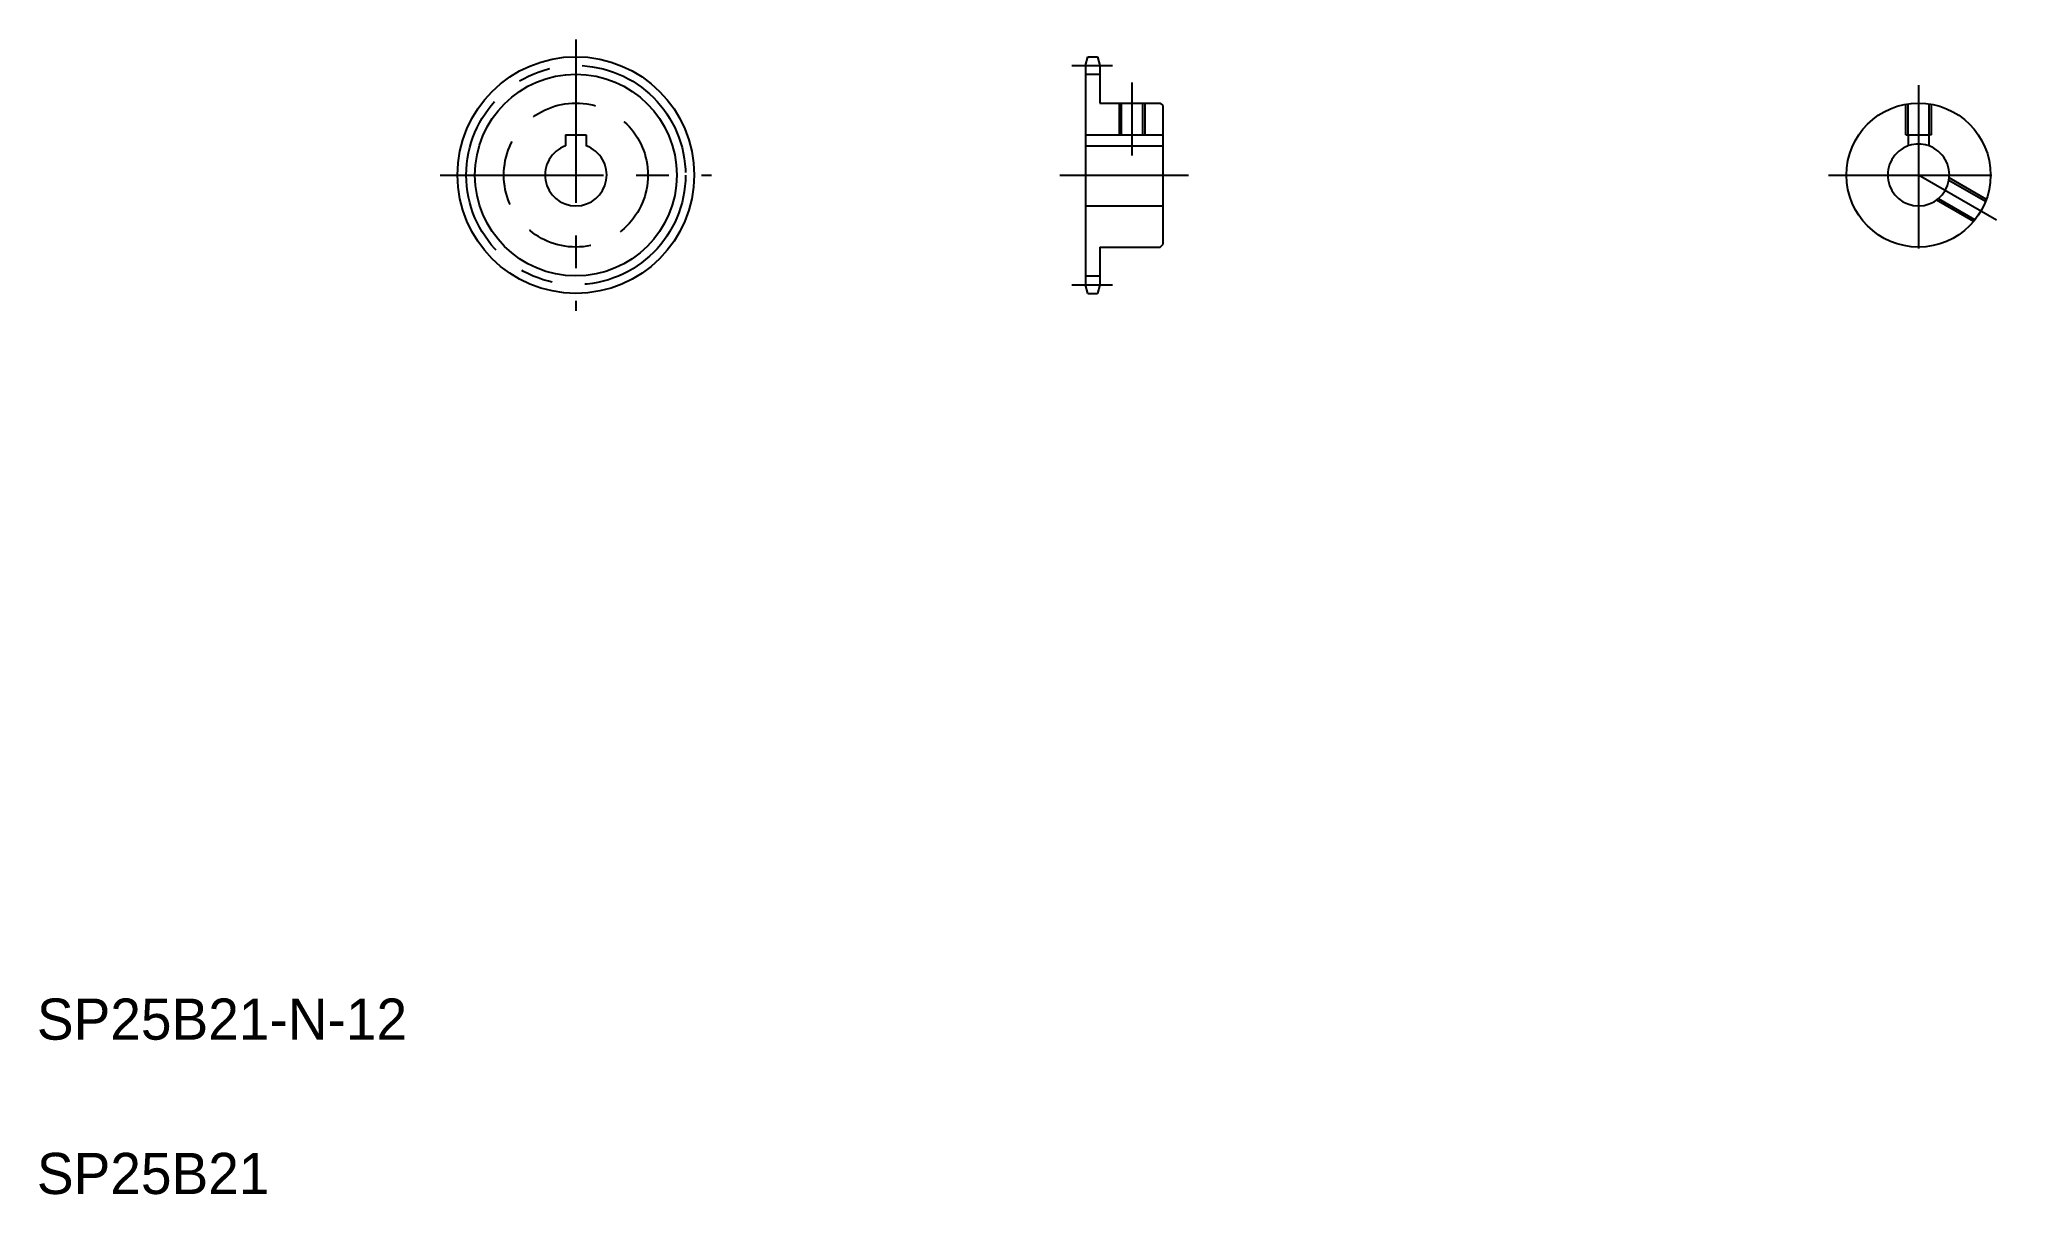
# Model space of a CAD drawing. Extents: x 20 to 403, y 20 to 244.
import ezdxf

# ---------------------------------------------------------------- set-up
doc = ezdxf.new("R2010")
doc.units = 0
doc.linetypes.add('CENTER', pattern=[50.8, 31.75, -6.35, 6.35, -6.35])
doc.linetypes.add('DASHED', pattern=[19.05, 12.7, -6.35])
doc.layers.get('0').update_dxf_attribs({"linetype": 'CONTINUOUS'})
doc.layers.add('CENTER', color=1, linetype='CENTER')

msp = doc.modelspace()

# ---------------------------------------------------------------- linework, layer by layer
at = {"color": 7, "linetype": 'CONTINUOUS'}
for p, q in [((223.82, 239.37), (224.28, 241.07)), ((223.82, 239.37), (223.82, 196.76)), ((223.82, 237.68), (226.62, 237.68)), ((224.28, 241.07), (226.17, 241.07)), ((226.17, 241.07), (226.62, 239.37)), ((226.62, 239.37), (226.62, 232.07)), ((226.62, 232.07), (238.32, 232.07)), ((230.77, 232.07), (230.77, 225.87)), ((234.87, 232.07), (234.87, 225.87)), ((238.32, 232.07), (238.82, 231.57)), ((238.82, 231.57), (238.82, 204.57)), ((122.76, 225.87), (126.76, 225.87)), ((122.76, 225.87), (122.76, 223.72)), ((126.76, 225.87), (126.76, 223.72)), ((223.82, 225.87), (238.82, 225.87)), ((383.72, 225.87), (387.72, 225.87)), ((383.72, 225.87), (383.72, 223.72)), ((387.72, 225.87), (387.72, 223.72)), ((223.82, 223.72), (238.82, 223.72)), ((223.82, 212.07), (238.82, 212.07)), ((226.62, 204.07), (238.32, 204.07)), ((226.62, 204.07), (226.62, 196.76)), ((238.32, 204.07), (238.82, 204.57)), ((226.62, 202.24), (226.62, 202.24)), ((226.62, 200.41), (226.62, 200.41)), ((223.82, 198.46), (226.62, 198.46)), ((224.28, 195.07), (223.82, 196.76)), ((226.62, 196.76), (226.17, 195.07)), ((224.28, 195.07), (226.17, 195.07))]:
    msp.add_line(p, q, dxfattribs=at)
at = {"color": 3, "linetype": 'CONTINUOUS'}
for p, q in [((230.32, 232.07), (230.32, 225.87)), ((235.32, 232.07), (235.32, 225.87))]:
    msp.add_line(p, q, dxfattribs=at)
at = {"color": 3, "linetype": 'DASHED'}
for p, q in [((383.22, 225.87), (383.22, 231.84)), ((383.67, 225.87), (383.67, 231.91)), ((387.77, 225.87), (387.77, 231.91)), ((388.22, 225.87), (388.22, 231.84)), ((383.22, 225.87), (383.72, 225.87)), ((388.22, 225.87), (387.72, 225.87)), ((398.74, 212.92), (391.63, 217.02)), ((398.9, 213.34), (391.7, 217.5)), ((396.4, 209.01), (389.2, 213.17)), ((396.69, 209.37), (389.58, 213.47))]:
    msp.add_line(p, q, dxfattribs=at)
at = {"color": 7, "linetype": 'CONTINUOUS'}
for centre, radius in [((124.76, 218.07), 23), ((385.72, 218.07), 14)]:
    msp.add_circle(centre, radius, dxfattribs=at)
at = {"color": 3, "linetype": 'CONTINUOUS'}
msp.add_circle((124.76, 218.07), 19.61, dxfattribs=at)
at = {"color": 3, "linetype": 'DASHED'}
msp.add_circle((124.76, 218.07), 14, dxfattribs=at)
at = {"color": 7, "linetype": 'CONTINUOUS'}
for centre in [(124.76, 218.07), (385.72, 218.07)]:
    msp.add_arc(centre, 6, 109.4712, 70.5288, dxfattribs=at)
at = {"color": 3, "linetype": 'CONTINUOUS'}
msp.add_arc((385.72, 218.07), 6, 72.5424, 107.4576, dxfattribs=at)
at = {"layer": 'CENTER', "color": 1, "linetype": 'CENTER'}
for p, q in [((124.76, 244.44), (124.76, 191.69)), ((221.15, 239.37), (229.04, 239.37)), ((232.82, 236.07), (232.82, 221.87)), ((385.72, 235.57), (385.72, 200.57)), ((98.38, 218.07), (151.13, 218.07)), ((218.82, 218.07), (243.82, 218.07)), ((368.22, 218.07), (403.22, 218.07)), ((400.88, 209.32), (385.72, 218.07)), ((221.15, 196.76), (229.04, 196.76))]:
    msp.add_line(p, q, dxfattribs=at)
msp.add_circle((124.76, 218.07), 21.3, dxfattribs=at)

# ---------------------------------------------------------------- texts
at = {"color": 7, "linetype": 'CONTINUOUS'}
for s, p in [('SP25B21-N-12', (20, 50)), ('SP25B21', (20, 20))]:
    msp.add_text(s, height=8, dxfattribs=at).set_placement(p)

doc.saveas('drawing.dxf')
